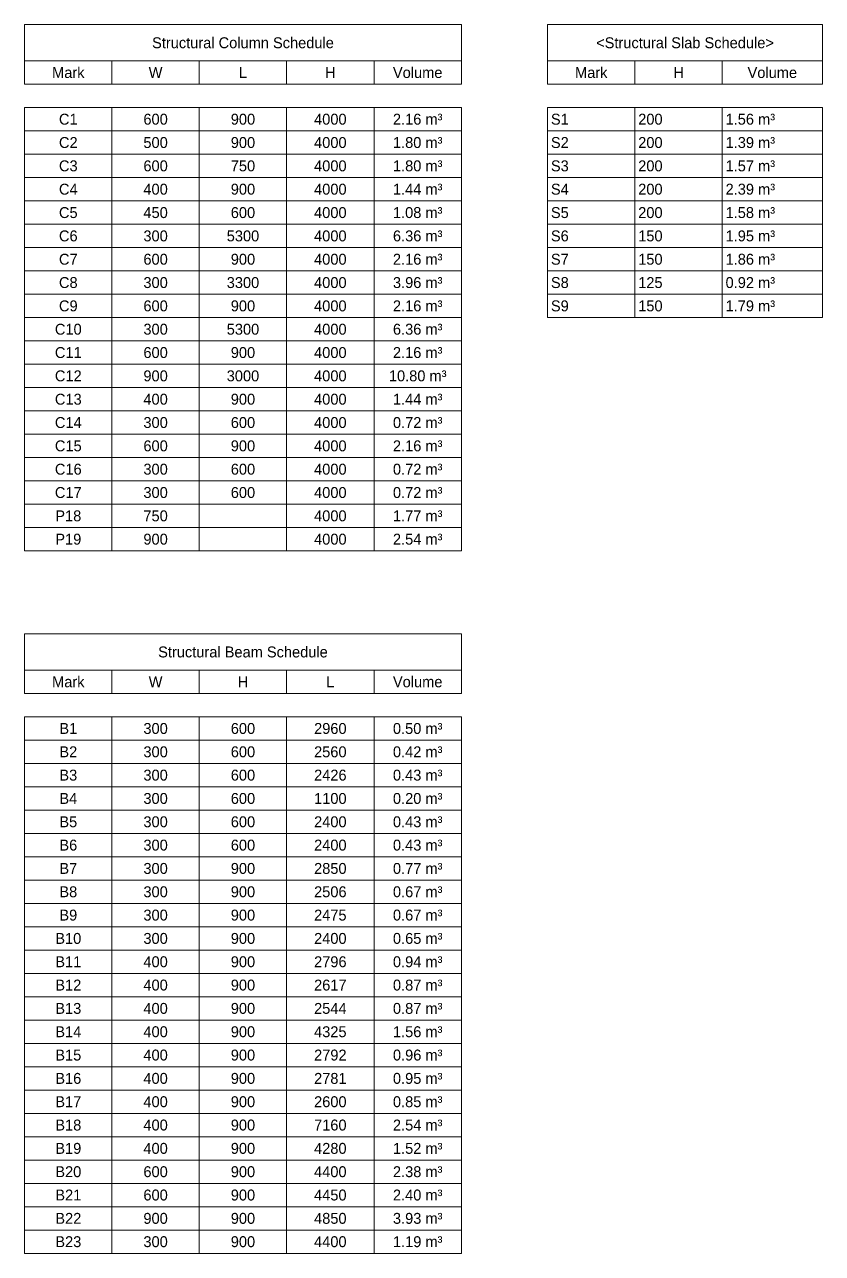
# Model space of a CAD drawing. Header units: millimetres. Extents: x -4671 to 32747, y -7322 to 14713.
# Drawn here: x 20547 to 32747, y -7322 to 11484 of the extents above; entities that cross this region are included whole.
import ezdxf

# ---------------------------------------------------------------- set-up
doc = ezdxf.new("R2010")
doc.units = ezdxf.units.MM
doc.layers.add('A-DETL-THIN', color=151, linetype='Continuous', lineweight=9)
doc.layers.add('G-ANNO-SCHD', color=231, linetype='Continuous', lineweight=9)
doc.styles.add('JetBrains Mono_1', font='JetBrainsMono-VariableFont_wght.ttf', dxfattribs={"height": 3.175})

msp = doc.modelspace()

# ---------------------------------------------------------------- linework, layer by layer
at = {"layer": 'A-DETL-THIN'}
for p, q in [((20547, 11484), (20547, 10927)), ((27226, 11484), (20547, 11484)), ((27226, 10927), (27226, 11484)), ((28545, 11484), (28545, 10927)), ((32747, 11484), (28545, 11484)), ((32747, 10927), (32747, 11484)), ((20547, 10927), (20547, 10570)), ((20547, 10927), (27226, 10927)), ((21883, 10927), (21883, 10570)), ((23218, 10927), (23218, 10570)), ((24554, 10927), (24554, 10570)), ((25890, 10927), (25890, 10570)), ((27226, 10927), (27226, 10570)), ((28545, 10927), (28545, 10570)), ((28545, 10927), (32747, 10927)), ((29880, 10927), (29880, 10570)), ((31216, 10927), (31216, 10570)), ((32747, 10927), (32747, 10570)), ((21883, 10570), (20547, 10570)), ((23218, 10570), (21883, 10570)), ((24554, 10570), (23218, 10570)), ((25890, 10570), (24554, 10570)), ((27226, 10570), (25890, 10570)), ((29880, 10570), (28545, 10570)), ((31216, 10570), (29880, 10570)), ((32747, 10570), (31216, 10570)), ((21883, 10213), (20547, 10213)), ((20547, 10213), (20547, 9856)), ((23218, 10213), (21883, 10213)), ((21883, 10213), (21883, 9856)), ((24554, 10213), (23218, 10213)), ((23218, 10213), (23218, 9856)), ((25890, 10213), (24554, 10213)), ((24554, 10213), (24554, 9856)), ((27226, 10213), (25890, 10213)), ((25890, 10213), (25890, 9856)), ((27226, 10213), (27226, 9856)), ((29880, 10213), (28545, 10213)), ((28545, 10213), (28545, 9856)), ((31216, 10213), (29880, 10213)), ((29880, 10213), (29880, 9856)), ((32747, 10213), (31216, 10213)), ((31216, 10213), (31216, 9856)), ((32747, 10213), (32747, 9856)), ((21883, 9856), (20547, 9856)), ((20547, 9856), (20547, 9499)), ((23218, 9856), (21883, 9856)), ((21883, 9856), (21883, 9499)), ((24554, 9856), (23218, 9856)), ((23218, 9856), (23218, 9499)), ((25890, 9856), (24554, 9856)), ((24554, 9856), (24554, 9499)), ((27226, 9856), (25890, 9856)), ((25890, 9856), (25890, 9499)), ((27226, 9856), (27226, 9499)), ((29880, 9856), (28545, 9856)), ((28545, 9856), (28545, 9499)), ((31216, 9856), (29880, 9856)), ((29880, 9856), (29880, 9499)), ((32747, 9856), (31216, 9856)), ((31216, 9856), (31216, 9499)), ((32747, 9856), (32747, 9499)), ((21883, 9499), (20547, 9499)), ((20547, 9499), (20547, 9142)), ((23218, 9499), (21883, 9499)), ((21883, 9499), (21883, 9142)), ((24554, 9499), (23218, 9499)), ((23218, 9499), (23218, 9142)), ((25890, 9499), (24554, 9499)), ((24554, 9499), (24554, 9142)), ((27226, 9499), (25890, 9499)), ((25890, 9499), (25890, 9142)), ((27226, 9499), (27226, 9142)), ((29880, 9499), (28545, 9499)), ((28545, 9499), (28545, 9142)), ((31216, 9499), (29880, 9499)), ((29880, 9499), (29880, 9142)), ((32747, 9499), (31216, 9499)), ((31216, 9499), (31216, 9142)), ((32747, 9499), (32747, 9142)), ((21883, 9142), (20547, 9142)), ((20547, 9142), (20547, 8785)), ((23218, 9142), (21883, 9142)), ((21883, 9142), (21883, 8785)), ((24554, 9142), (23218, 9142)), ((23218, 9142), (23218, 8785)), ((25890, 9142), (24554, 9142)), ((24554, 9142), (24554, 8785)), ((27226, 9142), (25890, 9142)), ((25890, 9142), (25890, 8785)), ((27226, 9142), (27226, 8785)), ((29880, 9142), (28545, 9142)), ((28545, 9142), (28545, 8785)), ((31216, 9142), (29880, 9142)), ((29880, 9142), (29880, 8785)), ((32747, 9142), (31216, 9142)), ((31216, 9142), (31216, 8785)), ((32747, 9142), (32747, 8785)), ((21883, 8785), (20547, 8785)), ((20547, 8785), (20547, 8428)), ((23218, 8785), (21883, 8785)), ((21883, 8785), (21883, 8428)), ((24554, 8785), (23218, 8785)), ((23218, 8785), (23218, 8428)), ((25890, 8785), (24554, 8785)), ((24554, 8785), (24554, 8428)), ((27226, 8785), (25890, 8785)), ((25890, 8785), (25890, 8428)), ((27226, 8785), (27226, 8428)), ((29880, 8785), (28545, 8785)), ((28545, 8785), (28545, 8428)), ((31216, 8785), (29880, 8785)), ((29880, 8785), (29880, 8428)), ((32747, 8785), (31216, 8785)), ((31216, 8785), (31216, 8428)), ((32747, 8785), (32747, 8428)), ((21883, 8428), (20547, 8428)), ((20547, 8428), (20547, 8071)), ((23218, 8428), (21883, 8428)), ((21883, 8428), (21883, 8071)), ((24554, 8428), (23218, 8428)), ((23218, 8428), (23218, 8071)), ((25890, 8428), (24554, 8428)), ((24554, 8428), (24554, 8071)), ((27226, 8428), (25890, 8428)), ((25890, 8428), (25890, 8071)), ((27226, 8428), (27226, 8071)), ((29880, 8428), (28545, 8428)), ((28545, 8428), (28545, 8071)), ((31216, 8428), (29880, 8428)), ((29880, 8428), (29880, 8071)), ((32747, 8428), (31216, 8428)), ((31216, 8428), (31216, 8071)), ((32747, 8428), (32747, 8071)), ((21883, 8071), (20547, 8071)), ((20547, 8071), (20547, 7714)), ((23218, 8071), (21883, 8071)), ((21883, 8071), (21883, 7714)), ((24554, 8071), (23218, 8071)), ((23218, 8071), (23218, 7714)), ((25890, 8071), (24554, 8071)), ((24554, 8071), (24554, 7714)), ((27226, 8071), (25890, 8071)), ((25890, 8071), (25890, 7714)), ((27226, 8071), (27226, 7714)), ((29880, 8071), (28545, 8071)), ((28545, 8071), (28545, 7714)), ((31216, 8071), (29880, 8071)), ((29880, 8071), (29880, 7714)), ((32747, 8071), (31216, 8071)), ((31216, 8071), (31216, 7714)), ((32747, 8071), (32747, 7714)), ((21883, 7714), (20547, 7714)), ((20547, 7714), (20547, 7357)), ((23218, 7714), (21883, 7714)), ((21883, 7714), (21883, 7357)), ((24554, 7714), (23218, 7714)), ((23218, 7714), (23218, 7357)), ((25890, 7714), (24554, 7714)), ((24554, 7714), (24554, 7357)), ((27226, 7714), (25890, 7714)), ((25890, 7714), (25890, 7357)), ((27226, 7714), (27226, 7357)), ((29880, 7714), (28545, 7714)), ((28545, 7714), (28545, 7357)), ((31216, 7714), (29880, 7714)), ((29880, 7714), (29880, 7357)), ((32747, 7714), (31216, 7714)), ((31216, 7714), (31216, 7357)), ((32747, 7714), (32747, 7357)), ((21883, 7357), (20547, 7357)), ((20547, 7357), (20547, 7000)), ((23218, 7357), (21883, 7357)), ((21883, 7357), (21883, 7000)), ((24554, 7357), (23218, 7357)), ((23218, 7357), (23218, 7000)), ((25890, 7357), (24554, 7357)), ((24554, 7357), (24554, 7000)), ((27226, 7357), (25890, 7357)), ((25890, 7357), (25890, 7000)), ((27226, 7357), (27226, 7000)), ((29880, 7357), (28545, 7357)), ((28545, 7357), (28545, 7000)), ((31216, 7357), (29880, 7357)), ((29880, 7357), (29880, 7000)), ((32747, 7357), (31216, 7357)), ((31216, 7357), (31216, 7000)), ((32747, 7357), (32747, 7000)), ((21883, 7000), (20547, 7000)), ((20547, 7000), (20547, 6643)), ((23218, 7000), (21883, 7000)), ((21883, 7000), (21883, 6643)), ((24554, 7000), (23218, 7000)), ((23218, 7000), (23218, 6643)), ((25890, 7000), (24554, 7000)), ((24554, 7000), (24554, 6643)), ((27226, 7000), (25890, 7000)), ((25890, 7000), (25890, 6643)), ((27226, 7000), (27226, 6643)), ((29880, 7000), (28545, 7000)), ((31216, 7000), (29880, 7000)), ((32747, 7000), (31216, 7000)), ((21883, 6643), (20547, 6643)), ((20547, 6643), (20547, 6286)), ((23218, 6643), (21883, 6643)), ((21883, 6643), (21883, 6286)), ((24554, 6643), (23218, 6643)), ((23218, 6643), (23218, 6286)), ((25890, 6643), (24554, 6643)), ((24554, 6643), (24554, 6286)), ((27226, 6643), (25890, 6643)), ((25890, 6643), (25890, 6286)), ((27226, 6643), (27226, 6286)), ((21883, 6286), (20547, 6286)), ((20547, 6286), (20547, 5929)), ((23218, 6286), (21883, 6286)), ((21883, 6286), (21883, 5929)), ((24554, 6286), (23218, 6286)), ((23218, 6286), (23218, 5929)), ((25890, 6286), (24554, 6286)), ((24554, 6286), (24554, 5929)), ((27226, 6286), (25890, 6286)), ((25890, 6286), (25890, 5929)), ((27226, 6286), (27226, 5929)), ((21883, 5929), (20547, 5929)), ((20547, 5929), (20547, 5572)), ((23218, 5929), (21883, 5929)), ((21883, 5929), (21883, 5572)), ((24554, 5929), (23218, 5929)), ((23218, 5929), (23218, 5572)), ((25890, 5929), (24554, 5929)), ((24554, 5929), (24554, 5572)), ((27226, 5929), (25890, 5929)), ((25890, 5929), (25890, 5572)), ((27226, 5929), (27226, 5572)), ((21883, 5572), (20547, 5572)), ((20547, 5572), (20547, 5215)), ((23218, 5572), (21883, 5572)), ((21883, 5572), (21883, 5215)), ((24554, 5572), (23218, 5572)), ((23218, 5572), (23218, 5215)), ((25890, 5572), (24554, 5572)), ((24554, 5572), (24554, 5215)), ((27226, 5572), (25890, 5572)), ((25890, 5572), (25890, 5215)), ((27226, 5572), (27226, 5215)), ((21883, 5215), (20547, 5215)), ((20547, 5215), (20547, 4858)), ((23218, 5215), (21883, 5215)), ((21883, 5215), (21883, 4858)), ((24554, 5215), (23218, 5215)), ((23218, 5215), (23218, 4858)), ((25890, 5215), (24554, 5215)), ((24554, 5215), (24554, 4858)), ((27226, 5215), (25890, 5215)), ((25890, 5215), (25890, 4858)), ((27226, 5215), (27226, 4858)), ((21883, 4858), (20547, 4858)), ((20547, 4858), (20547, 4501)), ((23218, 4858), (21883, 4858)), ((21883, 4858), (21883, 4501)), ((24554, 4858), (23218, 4858)), ((23218, 4858), (23218, 4501)), ((25890, 4858), (24554, 4858)), ((24554, 4858), (24554, 4501)), ((27226, 4858), (25890, 4858)), ((25890, 4858), (25890, 4501)), ((27226, 4858), (27226, 4501)), ((21883, 4501), (20547, 4501)), ((20547, 4501), (20547, 4144)), ((23218, 4501), (21883, 4501)), ((21883, 4501), (21883, 4144)), ((24554, 4501), (23218, 4501)), ((23218, 4501), (23218, 4144)), ((25890, 4501), (24554, 4501)), ((24554, 4501), (24554, 4144)), ((27226, 4501), (25890, 4501)), ((25890, 4501), (25890, 4144)), ((27226, 4501), (27226, 4144)), ((21883, 4144), (20547, 4144)), ((20547, 4144), (20547, 3787)), ((23218, 4144), (21883, 4144)), ((21883, 4144), (21883, 3787)), ((24554, 4144), (23218, 4144)), ((23218, 4144), (23218, 3787)), ((25890, 4144), (24554, 4144)), ((24554, 4144), (24554, 3787)), ((27226, 4144), (25890, 4144)), ((25890, 4144), (25890, 3787)), ((27226, 4144), (27226, 3787)), ((21883, 3787), (20547, 3787)), ((20547, 3787), (20547, 3430)), ((23218, 3787), (21883, 3787)), ((21883, 3787), (21883, 3430)), ((24554, 3787), (23218, 3787)), ((23218, 3787), (23218, 3430)), ((25890, 3787), (24554, 3787)), ((24554, 3787), (24554, 3430)), ((27226, 3787), (25890, 3787)), ((25890, 3787), (25890, 3430)), ((27226, 3787), (27226, 3430)), ((21883, 3430), (20547, 3430)), ((23218, 3430), (21883, 3430)), ((24554, 3430), (23218, 3430)), ((25890, 3430), (24554, 3430)), ((27226, 3430), (25890, 3430)), ((20547, 2160), (20547, 1603)), ((27226, 2160), (20547, 2160)), ((27226, 1603), (27226, 2160)), ((20547, 1603), (20547, 1246)), ((20547, 1603), (27226, 1603)), ((21883, 1603), (21883, 1246)), ((23218, 1603), (23218, 1246)), ((24554, 1603), (24554, 1246)), ((25890, 1603), (25890, 1246)), ((27226, 1603), (27226, 1246)), ((21883, 1246), (20547, 1246)), ((23218, 1246), (21883, 1246)), ((24554, 1246), (23218, 1246)), ((25890, 1246), (24554, 1246)), ((27226, 1246), (25890, 1246)), ((21883, 889), (20547, 889)), ((20547, 889), (20547, 532)), ((23218, 889), (21883, 889)), ((21883, 889), (21883, 532)), ((24554, 889), (23218, 889)), ((23218, 889), (23218, 532)), ((25890, 889), (24554, 889)), ((24554, 889), (24554, 532)), ((27226, 889), (25890, 889)), ((25890, 889), (25890, 532)), ((27226, 889), (27226, 532)), ((21883, 532), (20547, 532)), ((20547, 532), (20547, 175)), ((23218, 532), (21883, 532)), ((21883, 532), (21883, 175)), ((24554, 532), (23218, 532)), ((23218, 532), (23218, 175)), ((25890, 532), (24554, 532)), ((24554, 532), (24554, 175)), ((27226, 532), (25890, 532)), ((25890, 532), (25890, 175)), ((27226, 532), (27226, 175)), ((21883, 175), (20547, 175)), ((20547, 175), (20547, -182)), ((23218, 175), (21883, 175)), ((21883, 175), (21883, -182)), ((24554, 175), (23218, 175)), ((23218, 175), (23218, -182)), ((25890, 175), (24554, 175)), ((24554, 175), (24554, -182)), ((27226, 175), (25890, 175)), ((25890, 175), (25890, -182)), ((27226, 175), (27226, -182)), ((21883, -182), (20547, -182)), ((20547, -182), (20547, -539)), ((23218, -182), (21883, -182)), ((21883, -182), (21883, -539)), ((24554, -182), (23218, -182)), ((23218, -182), (23218, -539)), ((25890, -182), (24554, -182)), ((24554, -182), (24554, -539)), ((27226, -182), (25890, -182)), ((25890, -182), (25890, -539)), ((27226, -182), (27226, -539)), ((21883, -539), (20547, -539)), ((20547, -539), (20547, -896)), ((23218, -539), (21883, -539)), ((21883, -539), (21883, -896)), ((24554, -539), (23218, -539)), ((23218, -539), (23218, -896)), ((25890, -539), (24554, -539)), ((24554, -539), (24554, -896)), ((27226, -539), (25890, -539)), ((25890, -539), (25890, -896)), ((27226, -539), (27226, -896)), ((21883, -896), (20547, -896)), ((20547, -896), (20547, -1253)), ((23218, -896), (21883, -896)), ((21883, -896), (21883, -1253)), ((24554, -896), (23218, -896)), ((23218, -896), (23218, -1253)), ((25890, -896), (24554, -896)), ((24554, -896), (24554, -1253)), ((27226, -896), (25890, -896)), ((25890, -896), (25890, -1253)), ((27226, -896), (27226, -1253)), ((21883, -1253), (20547, -1253)), ((20547, -1253), (20547, -1610)), ((23218, -1253), (21883, -1253)), ((21883, -1253), (21883, -1610)), ((24554, -1253), (23218, -1253)), ((23218, -1253), (23218, -1610)), ((25890, -1253), (24554, -1253)), ((24554, -1253), (24554, -1610)), ((27226, -1253), (25890, -1253)), ((25890, -1253), (25890, -1610)), ((27226, -1253), (27226, -1610)), ((21883, -1610), (20547, -1610)), ((20547, -1610), (20547, -1967)), ((23218, -1610), (21883, -1610)), ((21883, -1610), (21883, -1967)), ((24554, -1610), (23218, -1610)), ((23218, -1610), (23218, -1967)), ((25890, -1610), (24554, -1610)), ((24554, -1610), (24554, -1967)), ((27226, -1610), (25890, -1610)), ((25890, -1610), (25890, -1967)), ((27226, -1610), (27226, -1967)), ((21883, -1967), (20547, -1967)), ((20547, -1967), (20547, -2324)), ((23218, -1967), (21883, -1967)), ((21883, -1967), (21883, -2324)), ((24554, -1967), (23218, -1967)), ((23218, -1967), (23218, -2324)), ((25890, -1967), (24554, -1967)), ((24554, -1967), (24554, -2324)), ((27226, -1967), (25890, -1967)), ((25890, -1967), (25890, -2324)), ((27226, -1967), (27226, -2324)), ((21883, -2324), (20547, -2324)), ((20547, -2324), (20547, -2681)), ((23218, -2324), (21883, -2324)), ((21883, -2324), (21883, -2681)), ((24554, -2324), (23218, -2324)), ((23218, -2324), (23218, -2681)), ((25890, -2324), (24554, -2324)), ((24554, -2324), (24554, -2681)), ((27226, -2324), (25890, -2324)), ((25890, -2324), (25890, -2681)), ((27226, -2324), (27226, -2681)), ((21883, -2681), (20547, -2681)), ((20547, -2681), (20547, -3038)), ((23218, -2681), (21883, -2681)), ((21883, -2681), (21883, -3038)), ((24554, -2681), (23218, -2681)), ((23218, -2681), (23218, -3038)), ((25890, -2681), (24554, -2681)), ((24554, -2681), (24554, -3038)), ((27226, -2681), (25890, -2681)), ((25890, -2681), (25890, -3038)), ((27226, -2681), (27226, -3038)), ((21883, -3038), (20547, -3038)), ((20547, -3038), (20547, -3395)), ((23218, -3038), (21883, -3038)), ((21883, -3038), (21883, -3395)), ((24554, -3038), (23218, -3038)), ((23218, -3038), (23218, -3395)), ((25890, -3038), (24554, -3038)), ((24554, -3038), (24554, -3395)), ((27226, -3038), (25890, -3038)), ((25890, -3038), (25890, -3395)), ((27226, -3038), (27226, -3395)), ((21883, -3395), (20547, -3395)), ((20547, -3395), (20547, -3752)), ((23218, -3395), (21883, -3395)), ((21883, -3395), (21883, -3752)), ((24554, -3395), (23218, -3395)), ((23218, -3395), (23218, -3752)), ((25890, -3395), (24554, -3395)), ((24554, -3395), (24554, -3752)), ((27226, -3395), (25890, -3395)), ((25890, -3395), (25890, -3752)), ((27226, -3395), (27226, -3752)), ((21883, -3752), (20547, -3752)), ((20547, -3752), (20547, -4109)), ((23218, -3752), (21883, -3752)), ((21883, -3752), (21883, -4109)), ((24554, -3752), (23218, -3752)), ((23218, -3752), (23218, -4109)), ((25890, -3752), (24554, -3752)), ((24554, -3752), (24554, -4109)), ((27226, -3752), (25890, -3752)), ((25890, -3752), (25890, -4109)), ((27226, -3752), (27226, -4109)), ((21883, -4109), (20547, -4109)), ((20547, -4109), (20547, -4466)), ((23218, -4109), (21883, -4109)), ((21883, -4109), (21883, -4466)), ((24554, -4109), (23218, -4109)), ((23218, -4109), (23218, -4466)), ((25890, -4109), (24554, -4109)), ((24554, -4109), (24554, -4466)), ((27226, -4109), (25890, -4109)), ((25890, -4109), (25890, -4466)), ((27226, -4109), (27226, -4466)), ((21883, -4466), (20547, -4466)), ((20547, -4466), (20547, -4823)), ((23218, -4466), (21883, -4466)), ((21883, -4466), (21883, -4823)), ((24554, -4466), (23218, -4466)), ((23218, -4466), (23218, -4823)), ((25890, -4466), (24554, -4466)), ((24554, -4466), (24554, -4823)), ((27226, -4466), (25890, -4466)), ((25890, -4466), (25890, -4823)), ((27226, -4466), (27226, -4823)), ((21883, -4823), (20547, -4823)), ((20547, -4823), (20547, -5180)), ((23218, -4823), (21883, -4823)), ((21883, -4823), (21883, -5180)), ((24554, -4823), (23218, -4823)), ((23218, -4823), (23218, -5180)), ((25890, -4823), (24554, -4823)), ((24554, -4823), (24554, -5180)), ((27226, -4823), (25890, -4823)), ((25890, -4823), (25890, -5180)), ((27226, -4823), (27226, -5180)), ((21883, -5180), (20547, -5180)), ((20547, -5180), (20547, -5537)), ((23218, -5180), (21883, -5180)), ((21883, -5180), (21883, -5537)), ((24554, -5180), (23218, -5180)), ((23218, -5180), (23218, -5537)), ((25890, -5180), (24554, -5180)), ((24554, -5180), (24554, -5537)), ((27226, -5180), (25890, -5180)), ((25890, -5180), (25890, -5537)), ((27226, -5180), (27226, -5537)), ((21883, -5537), (20547, -5537)), ((20547, -5537), (20547, -5894)), ((23218, -5537), (21883, -5537)), ((21883, -5537), (21883, -5894)), ((24554, -5537), (23218, -5537)), ((23218, -5537), (23218, -5894)), ((25890, -5537), (24554, -5537)), ((24554, -5537), (24554, -5894)), ((27226, -5537), (25890, -5537)), ((25890, -5537), (25890, -5894)), ((27226, -5537), (27226, -5894)), ((21883, -5894), (20547, -5894)), ((20547, -5894), (20547, -6251)), ((23218, -5894), (21883, -5894)), ((21883, -5894), (21883, -6251)), ((24554, -5894), (23218, -5894)), ((23218, -5894), (23218, -6251)), ((25890, -5894), (24554, -5894)), ((24554, -5894), (24554, -6251)), ((27226, -5894), (25890, -5894)), ((25890, -5894), (25890, -6251)), ((27226, -5894), (27226, -6251)), ((21883, -6251), (20547, -6251)), ((20547, -6251), (20547, -6608)), ((23218, -6251), (21883, -6251)), ((21883, -6251), (21883, -6608)), ((24554, -6251), (23218, -6251)), ((23218, -6251), (23218, -6608)), ((25890, -6251), (24554, -6251)), ((24554, -6251), (24554, -6608)), ((27226, -6251), (25890, -6251)), ((25890, -6251), (25890, -6608)), ((27226, -6251), (27226, -6608)), ((21883, -6608), (20547, -6608)), ((20547, -6608), (20547, -6965)), ((23218, -6608), (21883, -6608)), ((21883, -6608), (21883, -6965)), ((24554, -6608), (23218, -6608)), ((23218, -6608), (23218, -6965)), ((25890, -6608), (24554, -6608)), ((24554, -6608), (24554, -6965)), ((27226, -6608), (25890, -6608)), ((25890, -6608), (25890, -6965)), ((27226, -6608), (27226, -6965)), ((21883, -6965), (20547, -6965)), ((20547, -6965), (20547, -7322)), ((23218, -6965), (21883, -6965)), ((21883, -6965), (21883, -7322)), ((24554, -6965), (23218, -6965)), ((23218, -6965), (23218, -7322)), ((25890, -6965), (24554, -6965)), ((24554, -6965), (24554, -7322)), ((27226, -6965), (25890, -6965)), ((25890, -6965), (25890, -7322)), ((27226, -6965), (27226, -7322)), ((21883, -7322), (20547, -7322)), ((23218, -7322), (21883, -7322)), ((24554, -7322), (23218, -7322)), ((25890, -7322), (24554, -7322)), ((27226, -7322), (25890, -7322))]:
    msp.add_line(p, q, dxfattribs=at)

# ---------------------------------------------------------------- texts
at = {"layer": 'G-ANNO-SCHD', "line_spacing_factor": 1.102871, "style": 'JetBrains Mono_1'}
for s, insert, char_height, width, attachment_point in [('Structural Column Schedule', (23886, 11289), 166.98, 4350.23, 2), ('<Structural Slab Schedule>', (30646, 11289), 166.98, 4350.23, 2), ('Mark', (21215, 10833), 167, 669.27, 2), ('\\fJetBrains Mono|b0|i0|c254|p49|;W', (22550, 10833), 166.98, 167.32, 2), ('\\fJetBrains Mono|b0|i0|c254|p49|;L', (23886, 10833), 166.98, 167.32, 2), ('\\fJetBrains Mono|b0|i0|c254|p49|;H', (25222, 10833), 166.98, 167.32, 2), ('Volume', (26558, 10833), 167, 1003.9, 2), ('Mark', (29212, 10833), 167, 669.27, 2), ('\\fJetBrains Mono|b0|i0|c254|p49|;H', (30548, 10833), 166.98, 167.32, 2), ('Volume', (31981, 10833), 167, 1003.9, 2), ('C1', (21215, 10119), 167, 334.63, 2), ('600', (22550, 10119), 167, 501.95, 2), ('900', (23886, 10119), 167, 501.95, 2), ('4000', (25222, 10119), 167, 669.27, 2), ('2.16 m³', (26558, 10119), 167, 1171.21, 2), ('S1', (28595, 10119), 167, 334.63, 1), ('200', (29930, 10119), 167, 501.95, 1), ('1.56 m³', (31266, 10119), 167, 1171.21, 1), ('C2', (21215, 9762), 167, 334.63, 2), ('500', (22550, 9762), 167, 501.95, 2), ('900', (23886, 9762), 167, 501.95, 2), ('4000', (25222, 9762), 167, 669.27, 2), ('1.80 m³', (26558, 9762), 167, 1171.21, 2), ('S2', (28595, 9762), 167, 334.63, 1), ('200', (29930, 9762), 167, 501.95, 1), ('1.39 m³', (31266, 9762), 167, 1171.21, 1), ('C3', (21215, 9405), 167, 334.63, 2), ('600', (22550, 9405), 167, 501.95, 2), ('750', (23886, 9405), 167, 501.95, 2), ('4000', (25222, 9405), 167, 669.27, 2), ('1.80 m³', (26558, 9405), 167, 1171.21, 2), ('S3', (28595, 9405), 167, 334.63, 1), ('200', (29930, 9405), 167, 501.95, 1), ('1.57 m³', (31266, 9405), 167, 1171.21, 1), ('C4', (21215, 9048), 167, 334.63, 2), ('400', (22550, 9048), 167, 501.95, 2), ('900', (23886, 9048), 167, 501.95, 2), ('4000', (25222, 9048), 167, 669.27, 2), ('1.44 m³', (26558, 9048), 167, 1171.21, 2), ('S4', (28595, 9048), 167, 334.63, 1), ('200', (29930, 9048), 167, 501.95, 1), ('2.39 m³', (31266, 9048), 167, 1171.21, 1), ('C5', (21215, 8690), 167, 334.63, 2), ('450', (22550, 8690), 167, 501.95, 2), ('600', (23886, 8690), 167, 501.95, 2), ('4000', (25222, 8690), 167, 669.27, 2), ('1.08 m³', (26558, 8690), 167, 1171.21, 2), ('S5', (28595, 8690), 167, 334.63, 1), ('200', (29930, 8690), 167, 501.95, 1), ('1.58 m³', (31266, 8690), 167, 1171.21, 1), ('C6', (21215, 8333), 167, 334.63, 2), ('300', (22550, 8333), 167, 501.95, 2), ('5300', (23886, 8333), 167, 669.27, 2), ('4000', (25222, 8333), 167, 669.27, 2), ('6.36 m³', (26558, 8333), 167, 1171.21, 2), ('S6', (28595, 8333), 167, 334.63, 1), ('150', (29930, 8333), 167, 501.95, 1), ('1.95 m³', (31266, 8333), 167, 1171.21, 1), ('C7', (21215, 7976), 167, 334.63, 2), ('600', (22550, 7976), 167, 501.95, 2), ('900', (23886, 7976), 167, 501.95, 2), ('4000', (25222, 7976), 167, 669.27, 2), ('2.16 m³', (26558, 7976), 167, 1171.21, 2), ('S7', (28595, 7976), 167, 334.63, 1), ('150', (29930, 7976), 167, 501.95, 1), ('1.86 m³', (31266, 7976), 167, 1171.21, 1), ('C8', (21215, 7619), 167, 334.63, 2), ('300', (22550, 7619), 167, 501.95, 2), ('3300', (23886, 7619), 167, 669.27, 2), ('4000', (25222, 7619), 167, 669.27, 2), ('3.96 m³', (26558, 7619), 167, 1171.21, 2), ('S8', (28595, 7619), 167, 334.63, 1), ('125', (29930, 7619), 167, 501.95, 1), ('0.92 m³', (31266, 7619), 167, 1171.21, 1), ('C9', (21215, 7262), 167, 334.63, 2), ('600', (22550, 7262), 167, 501.95, 2), ('900', (23886, 7262), 167, 501.95, 2), ('4000', (25222, 7262), 167, 669.27, 2), ('2.16 m³', (26558, 7262), 167, 1171.21, 2), ('S9', (28595, 7262), 167, 334.63, 1), ('150', (29930, 7262), 167, 501.95, 1), ('1.79 m³', (31266, 7262), 167, 1171.21, 1), ('C10', (21215, 6905), 167, 501.95, 2), ('300', (22550, 6905), 167, 501.95, 2), ('5300', (23886, 6905), 167, 669.27, 2), ('4000', (25222, 6905), 167, 669.27, 2), ('6.36 m³', (26558, 6905), 167, 1171.21, 2), ('C11', (21215, 6548), 167, 501.95, 2), ('600', (22550, 6548), 167, 501.95, 2), ('900', (23886, 6548), 167, 501.95, 2), ('4000', (25222, 6548), 167, 669.27, 2), ('2.16 m³', (26558, 6548), 167, 1171.21, 2), ('C12', (21215, 6191), 167, 501.95, 2), ('900', (22550, 6191), 167, 501.95, 2), ('3000', (23886, 6191), 167, 669.27, 2), ('4000', (25222, 6191), 167, 669.27, 2), ('10.80 m³', (26558, 6191), 167, 1338.53, 2), ('C13', (21215, 5834), 167, 501.95, 2), ('400', (22550, 5834), 167, 501.95, 2), ('900', (23886, 5834), 167, 501.95, 2), ('4000', (25222, 5834), 167, 669.27, 2), ('1.44 m³', (26558, 5834), 167, 1171.21, 2), ('C14', (21215, 5477), 167, 501.95, 2), ('300', (22550, 5477), 167, 501.95, 2), ('600', (23886, 5477), 167, 501.95, 2), ('4000', (25222, 5477), 167, 669.27, 2), ('0.72 m³', (26558, 5477), 167, 1171.21, 2), ('C15', (21215, 5120), 167, 501.95, 2), ('600', (22550, 5120), 167, 501.95, 2), ('900', (23886, 5120), 167, 501.95, 2), ('4000', (25222, 5120), 167, 669.27, 2), ('2.16 m³', (26558, 5120), 167, 1171.21, 2), ('C16', (21215, 4763), 167, 501.95, 2), ('300', (22550, 4763), 167, 501.95, 2), ('600', (23886, 4763), 167, 501.95, 2), ('4000', (25222, 4763), 167, 669.27, 2), ('0.72 m³', (26558, 4763), 167, 1171.21, 2), ('C17', (21215, 4406), 167, 501.95, 2), ('300', (22550, 4406), 167, 501.95, 2), ('600', (23886, 4406), 167, 501.95, 2), ('4000', (25222, 4406), 167, 669.27, 2), ('0.72 m³', (26558, 4406), 167, 1171.21, 2), ('P18', (21215, 4049), 167, 501.95, 2), ('750', (22550, 4049), 167, 501.95, 2), ('4000', (25222, 4049), 167, 669.27, 2), ('1.77 m³', (26558, 4049), 167, 1171.21, 2), ('P19', (21215, 3692), 167, 501.95, 2), ('900', (22550, 3692), 167, 501.95, 2), ('4000', (25222, 3692), 167, 669.27, 2), ('2.54 m³', (26558, 3692), 167, 1171.21, 2), ('Structural Beam Schedule', (23886, 1966), 166.98, 4015.59, 2), ('Mark', (21215, 1509), 167, 669.27, 2), ('\\fJetBrains Mono|b0|i0|c254|p49|;W', (22550, 1509), 166.98, 167.32, 2), ('\\fJetBrains Mono|b0|i0|c254|p49|;H', (23886, 1509), 166.98, 167.32, 2), ('\\fJetBrains Mono|b0|i0|c254|p49|;L', (25222, 1509), 166.98, 167.32, 2), ('Volume', (26558, 1509), 167, 1003.9, 2), ('B1', (21215, 795), 167, 334.63, 2), ('300', (22550, 795), 167, 501.95, 2), ('600', (23886, 795), 167, 501.95, 2), ('2960', (25222, 795), 167, 669.27, 2), ('0.50 m³', (26558, 795), 167, 1171.21, 2), ('B2', (21215, 438), 167, 334.63, 2), ('300', (22550, 438), 167, 501.95, 2), ('600', (23886, 438), 167, 501.95, 2), ('2560', (25222, 438), 167, 669.27, 2), ('0.42 m³', (26558, 438), 167, 1171.21, 2), ('B3', (21215, 81), 167, 334.63, 2), ('300', (22550, 81), 167, 501.95, 2), ('600', (23886, 81), 167, 501.95, 2), ('2426', (25222, 81), 167, 669.27, 2), ('0.43 m³', (26558, 81), 167, 1171.21, 2), ('B4', (21215, -276), 167, 334.63, 2), ('300', (22550, -276), 167, 501.95, 2), ('600', (23886, -276), 167, 501.95, 2), ('1100', (25222, -276), 167, 669.27, 2), ('0.20 m³', (26558, -276), 167, 1171.21, 2), ('B5', (21215, -633), 167, 334.63, 2), ('300', (22550, -633), 167, 501.95, 2), ('600', (23886, -633), 167, 501.95, 2), ('2400', (25222, -633), 167, 669.27, 2), ('0.43 m³', (26558, -633), 167, 1171.21, 2), ('B6', (21215, -990), 167, 334.63, 2), ('300', (22550, -990), 167, 501.95, 2), ('600', (23886, -990), 167, 501.95, 2), ('2400', (25222, -990), 167, 669.27, 2), ('0.43 m³', (26558, -990), 167, 1171.21, 2), ('B7', (21215, -1347), 167, 334.63, 2), ('300', (22550, -1347), 167, 501.95, 2), ('900', (23886, -1347), 167, 501.95, 2), ('2850', (25222, -1347), 167, 669.27, 2), ('0.77 m³', (26558, -1347), 167, 1171.21, 2), ('B8', (21215, -1704), 167, 334.63, 2), ('300', (22550, -1704), 167, 501.95, 2), ('900', (23886, -1704), 167, 501.95, 2), ('2506', (25222, -1704), 167, 669.27, 2), ('0.67 m³', (26558, -1704), 167, 1171.21, 2), ('B9', (21215, -2061), 167, 334.63, 2), ('300', (22550, -2061), 167, 501.95, 2), ('900', (23886, -2061), 167, 501.95, 2), ('2475', (25222, -2061), 167, 669.27, 2), ('0.67 m³', (26558, -2061), 167, 1171.21, 2), ('B10', (21215, -2418), 167, 501.95, 2), ('300', (22550, -2418), 167, 501.95, 2), ('900', (23886, -2418), 167, 501.95, 2), ('2400', (25222, -2418), 167, 669.27, 2), ('0.65 m³', (26558, -2418), 167, 1171.21, 2), ('B11', (21215, -2775), 167, 501.95, 2), ('400', (22550, -2775), 167, 501.95, 2), ('900', (23886, -2775), 167, 501.95, 2), ('2796', (25222, -2775), 167, 669.27, 2), ('0.94 m³', (26558, -2775), 167, 1171.21, 2), ('B12', (21215, -3132), 167, 501.95, 2), ('400', (22550, -3132), 167, 501.95, 2), ('900', (23886, -3132), 167, 501.95, 2), ('2617', (25222, -3132), 167, 669.27, 2), ('0.87 m³', (26558, -3132), 167, 1171.21, 2), ('B13', (21215, -3489), 167, 501.95, 2), ('400', (22550, -3489), 167, 501.95, 2), ('900', (23886, -3489), 167, 501.95, 2), ('2544', (25222, -3489), 167, 669.27, 2), ('0.87 m³', (26558, -3489), 167, 1171.21, 2), ('B14', (21215, -3846), 167, 501.95, 2), ('400', (22550, -3846), 167, 501.95, 2), ('900', (23886, -3846), 167, 501.95, 2), ('4325', (25222, -3846), 167, 669.27, 2), ('1.56 m³', (26558, -3846), 167, 1171.21, 2), ('B15', (21215, -4203), 167, 501.95, 2), ('400', (22550, -4203), 167, 501.95, 2), ('900', (23886, -4203), 167, 501.95, 2), ('2792', (25222, -4203), 167, 669.27, 2), ('0.96 m³', (26558, -4203), 167, 1171.21, 2), ('B16', (21215, -4560), 167, 501.95, 2), ('400', (22550, -4560), 167, 501.95, 2), ('900', (23886, -4560), 167, 501.95, 2), ('2781', (25222, -4560), 167, 669.27, 2), ('0.95 m³', (26558, -4560), 167, 1171.21, 2), ('B17', (21215, -4917), 167, 501.95, 2), ('400', (22550, -4917), 167, 501.95, 2), ('900', (23886, -4917), 167, 501.95, 2), ('2600', (25222, -4917), 167, 669.27, 2), ('0.85 m³', (26558, -4917), 167, 1171.21, 2), ('B18', (21215, -5274), 167, 501.95, 2), ('400', (22550, -5274), 167, 501.95, 2), ('900', (23886, -5274), 167, 501.95, 2), ('7160', (25222, -5274), 167, 669.27, 2), ('2.54 m³', (26558, -5274), 167, 1171.21, 2), ('B19', (21215, -5631), 167, 501.95, 2), ('400', (22550, -5631), 167, 501.95, 2), ('900', (23886, -5631), 167, 501.95, 2), ('4280', (25222, -5631), 167, 669.27, 2), ('1.52 m³', (26558, -5631), 167, 1171.21, 2), ('B20', (21215, -5988), 167, 501.95, 2), ('600', (22550, -5988), 167, 501.95, 2), ('900', (23886, -5988), 167, 501.95, 2), ('4400', (25222, -5988), 167, 669.27, 2), ('2.38 m³', (26558, -5988), 167, 1171.21, 2), ('B21', (21215, -6345), 167, 501.95, 2), ('600', (22550, -6345), 167, 501.95, 2), ('900', (23886, -6345), 167, 501.95, 2), ('4450', (25222, -6345), 167, 669.27, 2), ('2.40 m³', (26558, -6345), 167, 1171.21, 2), ('B22', (21215, -6702), 167, 501.95, 2), ('900', (22550, -6702), 167, 501.95, 2), ('900', (23886, -6702), 167, 501.95, 2), ('4850', (25222, -6702), 167, 669.27, 2), ('3.93 m³', (26558, -6702), 167, 1171.21, 2), ('B23', (21215, -7059), 167, 501.95, 2), ('300', (22550, -7059), 167, 501.95, 2), ('900', (23886, -7059), 167, 501.95, 2), ('4400', (25222, -7059), 167, 669.27, 2), ('1.19 m³', (26558, -7059), 167, 1171.21, 2)]:
    msp.add_mtext(s, dxfattribs=dict(at, insert=insert, char_height=char_height, width=width, attachment_point=attachment_point))

doc.saveas('drawing.dxf')
